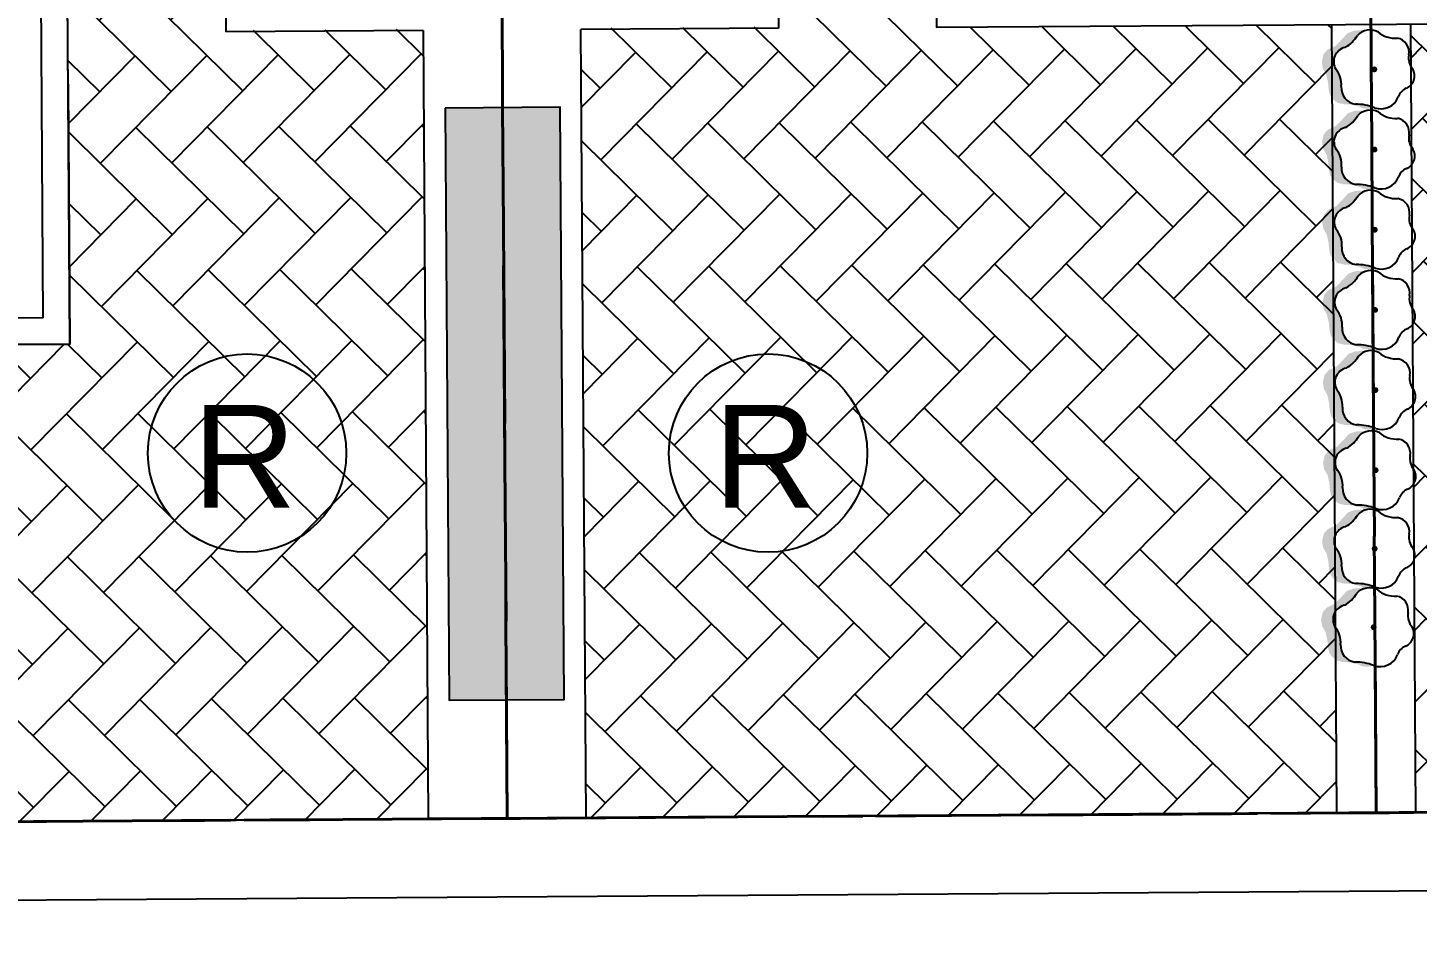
# Model space of a CAD drawing. Header units: feet. Extents: x 919634 to 928945, y 707022 to 708026.
# Drawn here: x 920416.11 to 920451.3, y 707500.27 to 707523.48 of the extents above; entities that cross this region are included whole.
import ezdxf
from ezdxf.enums import TextEntityAlignment as Align

# ---------------------------------------------------------------- set-up
doc = ezdxf.new("R2010")
doc.units = ezdxf.units.FT
doc.header["$LTSCALE"] = 20
doc.header["$MEASUREMENT"] = 0
doc.linetypes.add('Site Plan$0$PHANTOM2', pattern=[1.25, 0.625, -0.125, 0.125, -0.125, 0.125, -0.125])
for name, color, linetype in [('-u-site-xref', 7, 'Continuous'), ('Site Plan$0$-u-site-bldg_interior', 252, 'Continuous'), ('Site Plan$0$SP-LOT PAVERS', 254, 'Continuous'), ('Site Plan$0$SP-PARKING DESIGNATION', 254, 'Continuous'), ('x-RL TH6-LP Block$0$LK-SHRB-035M', 253, 'Continuous'), ('x-RL TH6-LP Block$0$LK-SHRB-TRNK', 253, 'Continuous'), ('x-RL TH6-LP Block$0$LP-PATT-SHAR', 253, 'Continuous'), ('x-RL TH6-LP Block$0$LP-SHAR-BRDR-CONT', 253, 'Continuous'), ('x-RL TH6-LP Block$0$LP-SHRB', 253, 'Continuous')]:
    doc.layers.add(name, color=color, linetype=linetype)
for name, color, linetype, lineweight in [('Site Plan$0$SP-CURB', 3, 'Continuous', 25), ('Site Plan$0$SP-LOT LINES', 252, 'Site Plan$0$PHANTOM2', 40), ('Site Plan$0$SP-SIDEWALK', 2, 'Continuous', 25), ('SP-BUILDING-FOOTPRINT', 1, 'Continuous', 25)]:
    doc.layers.add(name, color=color, linetype=linetype, lineweight=lineweight)
doc.layers.add('x-RL TH6-LP Block$0$LK-SHRB-SHAD', color=253, linetype='Continuous', plot=False)
doc.layers.get('-u-site-xref').off()
doc.styles.add('Site Plan$0$ARIAL', font='arial.ttf')
pattern_1 = [(315.41821785, (4.9999, 0.033), (1.810145137, 0.013212988), [3.84, -1.28]), (45.41821785, (5.9116, -0.8655), (1.810145137, 0.013212988), [3.84, -1.28])]

# ---------------------------------------------------------------- blocks, each defined once
blk = doc.blocks.new('Site Plan')
at = {"layer": 'Site Plan$0$SP-LOT PAVERS'}
h = blk.add_hatch(dxfattribs=at)
h.set_pattern_fill('AR-HBONE', color=256, scale=0.32, angle=-89.5818)
h.set_pattern_definition(pattern_1)
h.paths.add_polyline_path([(920470.124, 707523.734), (920470.254, 707503.734), (920451.255, 707503.61), (920451.125, 707523.57), (920461.125, 707523.636), (920460.992, 707543.885), (920471.659, 707543.955), (920471.687, 707539.622), (920465.021, 707539.578), (920465.124, 707523.701)])
h = blk.add_hatch(dxfattribs=at)
h.set_pattern_fill('AR-HBONE', color=256, scale=0.32, angle=-89.5818)
h.set_pattern_definition(pattern_1)
h.paths.add_polyline_path([(920430.121, 707523.473), (920430.255, 707503.473), (920449.255, 707503.597), (920449.125, 707523.557), (920439.125, 707523.492), (920438.993, 707543.742), (920428.326, 707543.672), (920428.354, 707539.339), (920435.021, 707539.382), (920435.125, 707523.505)])
h = blk.add_hatch(dxfattribs=at)
h.set_pattern_fill('AR-HBONE', color=256, scale=0.32, angle=-89.5818)
h.set_pattern_definition(pattern_1)
h.paths.add_polyline_path([(920417.045, 707535.713), (920417.177, 707515.464), (920407.177, 707515.398), (920407.256, 707503.323), (920426.255, 707503.447), (920426.125, 707523.446), (920421.125, 707523.414), (920421.081, 707530.088), (920427.748, 707530.131), (920427.711, 707535.783)])
at = {"layer": 'Site Plan$0$-u-site-bldg_interior'}
for p, q in [((920416.506, 707516.134, 0), (920416.401, 707532.102, 0)), ((920417.177, 707515.471, 0), (920417.068, 707532.107, 0)), ((920416.506, 707516.134, 0), (920415.506, 707516.127, 0)), ((920417.177, 707515.471, 0), (920415.51, 707515.46, 0))]:
    blk.add_line(p, q, dxfattribs=at)
at = {"layer": 'Site Plan$0$SP-CURB'}
for p, q in [((920476.013, 707503.779), (920246.249, 707502.275)), ((920476.026, 707501.78), (920246.262, 707500.275))]:
    blk.add_line(p, q, dxfattribs=at)
at = {"layer": 'Site Plan$0$SP-LOT LINES', "ltscale": 0.4}
blk.add_line((920516.589, 707504.036, 0), (920383.923, 707503.168, 0), dxfattribs=at)
at = {"layer": 'Site Plan$0$SP-LOT LINES', "ltscale": 0.4, "elevation": 0}
for points in [[(920449.641, 707597.602), (920471.641, 707597.745), (920472.254, 707503.747), (920450.255, 707503.604)], [(920427.642, 707597.458), (920405.642, 707597.314), (920406.256, 707503.316), (920428.255, 707503.46)], [(920449.641, 707597.602), (920427.642, 707597.458), (920428.255, 707503.46), (920450.255, 707503.604)]]:
    blk.add_lwpolyline(points, close=True, dxfattribs=at)
for points in [[(920427.637, 707597.456), (920428.257, 707503.459)], [(920449.637, 707597.6), (920450.257, 707503.603)]]:
    blk.add_lwpolyline(points, dxfattribs=at)
at = {"layer": 'Site Plan$0$SP-PARKING DESIGNATION'}
for centre in [(920421.669, 707512.709), (920434.859, 707512.709)]:
    blk.add_circle(centre, 2.511, dxfattribs=at)
at = {"layer": 'Site Plan$0$SP-SIDEWALK'}
for p, q in [((920435.021, 707539.382, 0), (920435.125, 707523.466, 0)), ((920421.081, 707530.088, 0), (920421.125, 707523.375, 0)), ((920426.125, 707523.407, 0), (920421.125, 707523.375, 0)), ((920426.125, 707523.407, 0), (920426.255, 707503.447, 0)), ((920435.125, 707523.466, 0), (920430.121, 707523.433, 0)), ((920430.256, 707503.473, 0), (920430.121, 707523.433, 0)), ((920449.125, 707523.557, 0), (920449.255, 707503.597, 0)), ((920451.125, 707523.57, 0), (920451.255, 707503.61, 0)), ((920417.134, 707522.054, 0), (920417.177, 707515.471, 0)), ((920470.254, 707503.734, 0), (920451.255, 707503.61, 0)), ((920407.256, 707503.323, 0), (920426.255, 707503.447, 0)), ((920430.256, 707503.473, 0), (920449.255, 707503.597, 0))]:
    blk.add_line(p, q, dxfattribs=at)
at = {"layer": 'Site Plan$0$SP-PARKING DESIGNATION', "style": 'Site Plan$0$ARIAL'}
for p in [(920421.601, 707511.33, 0), (920434.791, 707511.33, 0)]:
    blk.add_text('R', height=2.6, dxfattribs=at).set_placement(p, align=Align.CENTER)
blk = doc.blocks.new('x-RL TH6-LP Block$0$SHRUB-LRG-003')
at = {"layer": 'x-RL TH6-LP Block$0$LK-SHRB-SHAD'}
blk.add_hatch(color=256, dxfattribs=at).paths.add_polyline_path([(0.582, 0.329), (0.547, 0.38), (0.489, 0.43), (0.401, 0.452), (0.321, 0.454), (0.286, 0.459), (0.256, 0.469), (0.249, 0.472), (0.189, 0.487), (0.159, 0.507), (0.119, 0.512), (0.102, 0.514), (0.072, 0.514), (0.007, 0.502), (0.083, 0.473, 0.064865), (0.248, 0.453, -0.006063), (0.253, 0.452), (0.256, 0.452), (0.259, 0.451, -0.129877), (0.359, 0.401), (0.368, 0.395), (0.413, 0.343), (0.418, 0.317, -0.111102), (0.432, 0.222, 0.003609), (0.432, 0.217), (0.442, 0.112, 0.012019), (0.446, 0.097), (0.483, 0.029), (0.497, 0.001, 0.007064), (0.503, -0.006, -0.048801), (0.518, -0.04), (0.525, -0.053), (0.525, -0.065, -0.097938), (0.525, -0.14), (0.525, -0.158), (0.516, -0.172, -0.107658), (0.471, -0.24), (0.458, -0.26), (0.371, -0.292), (0.269, -0.367), (0.214, -0.451), (0.144, -0.501), (0.186, -0.511), (0.259, -0.506), (0.345, -0.476), (0.411, -0.404), (0.5, -0.312), (0.607, -0.262), (0.662, -0.202), (0.685, -0.106), (0.672, -0.018), (0.627, 0.061), (0.605, 0.166), (0.597, 0.263)])
at = {"layer": 'x-RL TH6-LP Block$0$LK-SHRB-035M'}
for centre, radius, start, end in [((-0.084, 0.274), 0.241, 69.6603, 159.1137), ((0.242, 1.096), 0.643, 247.9485, 270.591), ((0.214, 0.237), 0.219, 356.1089, 80.9259), ((-0.344, 0.086), 0.18, 113.509, 209.6004), ((-0.487, 0.427), 0.191, 291.9961, 339.2866), ((0.747, 0.194), 0.316, 175.0254, 219.3558), ((-0.658, -0.144), 0.211, 348.5774, 41.8886), ((0.337, -0.102), 0.192, 283.2701, 30.1865), ((-0.265, -0.22), 0.189, 169.6437, 258.5101), ((0.586, -0.664), 0.429, 119.013, 149.3179), ((-0.277, -0.749), 0.345, 48.5313, 94.3414), ((0.054, -0.29), 0.225, 242.861, 316.3019)]:
    blk.add_arc(centre, radius, start, end, dxfattribs=at)
at = {"layer": 'x-RL TH6-LP Block$0$LK-SHRB-TRNK', "const_width": 0.0375}
blk.add_lwpolyline([(-0.019, 0, 1), (0.019, 0, 1)], format="xyb", close=True, dxfattribs=at)
blk = doc.blocks.new('x-RL TH6-LP Block', base_point=(1241.699, -21.829))
at = {"layer": 'x-RL TH6-LP Block$0$LP-PATT-SHAR'}
h = blk.add_hatch(dxfattribs=at)
h.set_pattern_fill('LAFX-C305-WIGGLENET', color=256, scale=0.45, pattern_type=2)
h.set_pattern_definition([(0.15127, (1333.077, 54.685917), (-4.544674689, 0.002246569), [0.045423, -1449.713102]), (0.16528, (1333.077, 53.785917), (-4.544674691, 0.002242502), [0.045306, -1345.18624]), (0.16643, (1333.077, 55.585917), (-4.544674685, 0.002255156), [0.044993, -1336.097256]), (0.4002, (1333.077, 56.485737), (-4.54467473, 0.00216747), [0.0451, -608.95834]), (1.2611, (1333.077, 57.42988), (-4.54467515, 0.000938), [0.04533, -204.51554]), (2.67865, (1329.70155, 53.8176), (-99.98159194, -4.57199724), [0.22624, -195.40602]), (2.67865, (1329.70123, 55.6176), (-99.9815919, -4.5719972), [0.22624, -195.40602]), (2.7831, (1329.92763, 54.64191), (-95.4389221, -4.52867516), [0.22634, -186.32687]), (2.7831, (1329.92731, 56.44191), (-95.4389221, -4.5286752), [0.22634, -186.32687]), (2.7831, (1329.92754, 52.84239), (-95.43892206, -4.52867516), [0.22634, -186.32687]), (2.82173, (1332.401505, 52.919465), (-186.33066624, -9.1094306), [0.22639, -277.3338]), (2.82173, (1332.401595, 54.71899), (-186.33066624, -9.1094306), [0.22639, -277.3338]), (2.8217, (1332.40128, 56.51899), (-186.33066624, -9.1094306), [0.22639, -277.3338]), (2.8386, (1331.5011, 55.6193), (-4.544675, 0.0018657), [0.2264, -90.78062]), (2.8386, (1331.50141, 53.8193), (-4.544675, 0.0018657), [0.2264, -90.78062]), (2.8406, (1330.82754, 53.74092), (-4.544675, 0.0017098), [0.2264, -90.78064]), (2.8406, (1330.82722, 55.54092), (-4.544675, 0.0017098), [0.2264, -90.78064]), (2.842, (1328.8016, 54.71967), (-4.544675, 0.001598), [0.22637, -90.78066]), (2.842, (1328.80128, 56.51967), (-4.544675, 0.001598), [0.22637, -90.78066]), (2.842, (1328.8015, 52.92013), (-4.544675, 0.001598), [0.22637, -90.78066]), (2.8426, (1331.72754, 52.84123), (-4.544675, 0.0015514), [0.2264, -90.78062]), (2.8426, (1331.72767, 54.64078), (-4.544675, 0.0015514), [0.2264, -90.78062]), (2.8426, (1331.72731, 56.44078), (-4.544675, 0.0015514), [0.2264, -90.78062]), (2.8449, (1329.02758, 53.74105), (-4.544675, 0.00137), [0.22637, -90.78066]), (2.8449, (1329.02726, 55.54105), (-4.544675, 0.00137), [0.22637, -90.78066]), (2.8476, (1330.6015, 54.71953), (-4.544675, 0.0011526), [0.2264, -90.78063]), (2.8476, (1330.6012, 56.51953), (-4.544675, 0.0011526), [0.2264, -90.78063]), (2.8476, (1330.60141, 52.91998), (-4.544675, 0.0011526), [0.2264, -90.78063]), (2.848, (1332.62758, 53.74056), (-4.544675, 0.0011286), [0.22642, -90.78061]), (2.848, (1332.62727, 55.54056), (-4.544675, 0.0011286), [0.22642, -90.78061]), (8.04943, (1329.47754, 53.78592), (-322.65377473, -45.57165474), [0.22624, -357.76551]), (8.04943, (1329.477225, 55.58592), (-322.65377473, -45.57165474), [0.22624, -357.76551]), (8.3627, (1330.15371, 54.65293), (-31.8129195, -4.542934), [0.22634, -155.95423]), (8.3627, (1330.15362, 52.85338), (-31.8129195, -4.542934), [0.22634, -155.95423]), (8.3627, (1330.1534, 56.45293), (-31.8129195, -4.542934), [0.22634, -155.95423]), (8.47866, (1332.17758, 52.88609), (-122.7036183, -18.1947684), [0.22639, -215.72898]), (8.47866, (1332.17767, 54.6856), (-122.7036183, -18.1947684), [0.22639, -215.72898]), (8.4787, (1332.17736, 56.4856), (-122.7036183, -18.1947684), [0.22639, -215.72898]), (8.5294, (1331.27754, 53.78574), (-31.812779, -4.5439182), [0.2264, -91.68379]), (8.5294, (1331.27722, 55.58574), (-31.812779, -4.5439182), [0.2264, -91.68379]), (8.5353, (1331.05362, 53.75212), (-31.812311, -4.5471928), [0.2264, -91.6838]), (8.5353, (1331.0533, 55.55212), (-31.812311, -4.5471928), [0.2264, -91.6838]), (8.5395, (1328.57764, 52.8865), (-31.811976, -4.5495368), [0.22635, -91.68383]), (8.5395, (1328.57774, 54.68623), (-31.811976, -4.5495368), [0.22635, -91.68383]), (8.5395, (1328.57742, 56.48623), (-31.811976, -4.5495368), [0.22635, -91.68383]), (8.5413, (1331.9538, 54.65199), (-31.8118354, -4.5505196), [0.2264, -91.68379]), (8.5413, (1331.9537, 52.85246), (-31.8118354, -4.5505196), [0.2264, -91.68379]), (8.5413, (1331.95348, 56.45199), (-31.8118354, -4.5505196), [0.2264, -91.68379]), (8.5481, (1329.25366, 53.7523), (-31.81129, -4.5543307), [0.22637, -91.68382]), (8.5481, (1329.25335, 55.5523), (-31.81129, -4.5543307), [0.22637, -91.68382]), (8.5564, (1330.37731, 56.48583), (-31.8106363, -4.558894), [0.2264, -91.6838]), (8.5564, (1330.37754, 52.8863), (-31.8106363, -4.558894), [0.2264, -91.6838]), (8.5564, (1330.37763, 54.68583), (-31.8106363, -4.558894), [0.2264, -91.6838]), (8.5573, (1332.85375, 53.7518), (-31.8105644, -4.559396), [0.22642, -91.68378]), (8.5573, (1332.85344, 55.5518), (-31.8105644, -4.559396), [0.22642, -91.68378]), (81.43896, (1333.077, 52.88551), (13.5970554, 90.891218), [0.22651, -243.34928]), (81.43896, (1329.477, 52.88551), (13.5970554, 90.891218), [0.22651, -243.34928]), (81.43896, (1331.277, 52.88551), (13.5970554, 90.891218), [0.22651, -243.34928]), (81.4478, (1332.177, 55.58583), (4.5561628, 31.8083446), [0.22636, -91.67627]), (81.4478, (1330.377, 55.58583), (4.5561628, 31.8083446), [0.22636, -91.67627]), (81.469, (1331.277, 54.68592), (4.5444463, 31.8100206), [0.2264, -91.67624]), (81.469, (1329.477, 54.68592), (4.5444463, 31.8100206), [0.2264, -91.67624]), (81.469, (1333.077, 54.68592), (4.5444463, 31.8100206), [0.2264, -91.67624]), (81.5066, (1332.14356, 57.16164), (18.22490276, 122.68881336), [0.22634, -215.71125]), (81.5066, (1330.34356, 57.16164), (18.22490276, 122.68881336), [0.22634, -215.71125]), (81.5253, (1332.14365, 55.36191), (18.1848564, 122.6947554), [0.22637, -215.71121]), (81.5253, (1330.34365, 55.36191), (18.1848564, 122.6947554), [0.22637, -215.71121]), (81.5527, (1332.14374, 53.56186), (4.5555522, 31.808432), [0.22644, -123.8086]), (81.5527, (1330.34374, 53.56186), (4.5555522, 31.808432), [0.22644, -123.8086]), (81.5998, (1332.177, 53.78583), (4.5294078, 31.8121654), [0.22635, -123.8087]), (81.5998, (1330.377, 53.78583), (4.5294078, 31.8121654), [0.22635, -123.8087]), (81.82755, (1329.444825, 54.461952), (4.53006705, 31.812071525), [0.226278, -541.536423]), (81.82755, (1333.044825, 54.461952), (4.53006705, 31.812071525), [0.226278, -541.536423]), (81.82755, (1331.244825, 54.461952), (4.53006705, 31.812071525), [0.226278, -541.536423]), (81.8507, (1333.0449, 56.2618), (0.00147, 4.544284), [0.2262, -31.9068]), (81.8507, (1331.2449, 56.2618), (0.00147, 4.544284), [0.2262, -31.9068]), (81.8507, (1329.4449, 56.2618), (0.00147, 4.544284), [0.2262, -31.9068]), (81.9351, (1331.277, 56.48574), (50.1678331, 354.4292261), [0.22619, -389.86889]), (81.9351, (1329.477, 56.48574), (50.1678331, 354.4292261), [0.22619, -389.86889]), (81.9351, (1333.077, 56.48574), (50.1678331, 354.4292261), [0.22619, -389.86889]), (87.1463, (1333.11061, 53.1095), (-0.0007114, 4.544284), [0.2265, -90.77273]), (87.1463, (1329.5107, 53.1095), (-0.0007114, 4.544284), [0.2265, -90.77273]), (87.1463, (1331.3107, 53.1095), (-0.0007114, 4.544284), [0.2265, -90.77273]), (87.1493, (1330.41066, 55.80966), (-0.0009457, 4.544284), [0.22636, -90.77288]), (87.1493, (1332.21066, 55.80966), (-0.0009457, 4.544284), [0.22636, -90.77288]), (87.1563, (1333.11061, 54.90984), (-0.0015037, 4.5442837), [0.2264, -90.77284]), (87.1563, (1331.31057, 54.90984), (-0.0015037, 4.5442837), [0.2264, -90.77284]), (87.1563, (1329.51057, 54.90984), (-0.0015037, 4.5442837), [0.2264, -90.77284]), (87.16885, (1332.132405, 56.9356), (9.13925797, 186.3132019), [0.22634, -277.31007]), (87.16885, (1330.332405, 56.9356), (9.13925797, 186.3132019), [0.22634, -277.31007]), (87.1751, (1332.132495, 55.13583), (9.11898718, 186.31419513), [0.22637, -277.31004]), (87.1751, (1330.332495, 55.13583), (9.11898718, 186.31419513), [0.22637, -277.31004]), (87.18424, (1332.13263, 53.33569), (4.5826769, 95.4281463), [0.22644, -186.31078]), (87.18424, (1330.33263, 53.33569), (4.5826769, 95.4281463), [0.22644, -186.31078]), (87.1999, (1332.21007, 54.00975), (4.55653304, 95.4293982), [0.22635, -186.31087]), (87.1999, (1330.41007, 54.00975), (4.55653304, 95.4293982), [0.22635, -186.31087]), (87.2758, (1331.23407, 54.23592), (-0.00019, 4.544284), [0.22628, -95.31184]), (87.2758, (1329.43407, 54.23592), (-0.00019, 4.544284), [0.22628, -95.31184]), (87.2758, (1333.03407, 54.23592), (-0.00019, 4.544284), [0.22628, -95.31184]), (87.2836, (1331.2342, 56.03583), (-0.000801, 4.544284), [0.22621, -95.3119]), (87.2836, (1329.4342, 56.03583), (-0.000801, 4.544284), [0.22621, -95.3119]), (87.2836, (1333.0342, 56.03583), (-0.000801, 4.544284), [0.22621, -95.3119]), (87.3117, (1331.30872, 56.70966), (4.588425, 99.9722492), [0.22619, -195.38931]), (87.3117, (1329.50872, 56.70966), (4.588425, 99.9722492), [0.22619, -195.38931]), (87.3117, (1333.10881, 56.70966), (4.588425, 99.9722492), [0.22619, -195.38931]), (89.2177, (1332.177, 57.38533), (-0.0019605, 4.54428356), [0.04488, -322.63129]), (89.30195, (1331.277, 57.38533), (-0.00216026, 4.54428347), [0.04498, -358.98222]), (89.3052, (1329.477, 57.38533), (-0.00169872, 4.54428367), [0.045193, -363.52593]), (89.3071, (1330.377, 57.38533), (-0.0018484, 4.5442836), [0.04509, -363.526033]), (90.10604, (1333.07709, 57.385332), (-0.002258295, -4.544283422), [0.044299, -1935.826012]), (92.6883, (1333.11916, 56.9356), (4.588425, -99.9722492), [0.22619, -195.38931]), (92.6883, (1331.31934, 56.9356), (4.588425, -99.9722492), [0.22619, -195.38931]), (92.6883, (1329.51934, 56.9356), (4.588425, -99.9722492), [0.22619, -195.38931]), (92.7164, (1333.04491, 55.80988), (-0.000801, -4.544284), [0.22621, -95.3119]), (92.7164, (1329.44491, 55.80988), (-0.000801, -4.544284), [0.22621, -95.3119]), (92.7164, (1331.24491, 55.80988), (-0.000801, -4.544284), [0.22621, -95.3119]), (92.7242, (1333.04482, 54.00993), (-0.00019, -4.544284), [0.22628, -95.31184]), (92.7242, (1331.24482, 54.00993), (-0.00019, -4.544284), [0.22628, -95.31184]), (92.7242, (1329.44482, 54.00993), (-0.00019, -4.544284), [0.22628, -95.31184]), (92.8001, (1332.2211, 54.23583), (4.55653304, -95.4293982), [0.22635, -186.31087]), (92.8001, (1330.4211, 54.23583), (4.55653304, -95.4293982), [0.22635, -186.31087]), (92.81576, (1332.14374, 53.1095), (4.5826769, -95.4281463), [0.22644, -186.31078]), (92.81576, (1330.34374, 53.1095), (4.5826769, -95.4281463), [0.22644, -186.31078]), (92.8249, (1332.143655, 54.90975), (9.11898718, -186.31419513), [0.22637, -277.31004]), (92.8249, (1330.343655, 54.90975), (9.11898718, -186.31419513), [0.22637, -277.31004]), (92.83115, (1332.143565, 56.70952), (9.13925797, -186.3132019), [0.22634, -277.31007]), (92.83115, (1330.343565, 56.70952), (9.13925797, -186.3132019), [0.22634, -277.31007]), (92.8437, (1331.32182, 55.13592), (-0.0015037, -4.5442837), [0.2264, -90.77284]), (92.8437, (1329.52182, 55.13592), (-0.0015037, -4.5442837), [0.2264, -90.77284]), (92.8437, (1333.12186, 55.13592), (-0.0015037, -4.5442837), [0.2264, -90.77284]), (92.8507, (1332.2219, 56.03574), (-0.0009457, -4.544284), [0.22636, -90.77288]), (92.8507, (1330.4219, 56.03574), (-0.0009457, -4.544284), [0.22636, -90.77288]), (92.8537, (1331.322, 53.33574), (-0.0007114, -4.544284), [0.2265, -90.77273]), (92.8537, (1329.522, 53.33574), (-0.0007114, -4.544284), [0.2265, -90.77273]), (92.8537, (1333.12186, 53.33574), (-0.0007114, -4.544284), [0.2265, -90.77273]), (98.0649, (1333.108815, 57.16155), (50.1678331, -354.4292261), [0.22619, -389.86889]), (98.0649, (1331.308725, 57.16155), (50.1678331, -354.4292261), [0.22619, -389.86889]), (98.0649, (1329.508725, 57.16155), (50.1678331, -354.4292261), [0.22619, -389.86889]), (98.1493, (1329.477, 55.5859), (0.00147, -4.544284), [0.2262, -31.9068]), (98.1493, (1333.077, 55.5859), (0.00147, -4.544284), [0.2262, -31.9068]), (98.1493, (1331.277, 55.5859), (0.00147, -4.544284), [0.2262, -31.9068]), (98.17245, (1333.077, 53.785917), (4.53006705, -31.812071525), [0.226278, -541.536423]), (98.17245, (1331.277, 53.785917), (4.53006705, -31.812071525), [0.226278, -541.536423]), (98.17245, (1329.477, 53.785917), (4.53006705, -31.812071525), [0.226278, -541.536423]), (98.4002, (1332.21007, 54.4619), (4.5294078, -31.8121654), [0.22635, -123.8087]), (98.4002, (1330.41007, 54.4619), (4.5294078, -31.8121654), [0.22635, -123.8087]), (98.4473, (1332.177, 52.88551), (4.5555522, -31.808432), [0.22644, -123.8086]), (98.4473, (1330.377, 52.88551), (4.5555522, -31.808432), [0.22644, -123.8086]), (98.47474, (1332.177, 54.68583), (18.1848564, -122.6947554), [0.22637, -215.71121]), (98.47474, (1330.377, 54.68583), (18.1848564, -122.6947554), [0.22637, -215.71121]), (98.4934, (1330.377, 56.48569), (18.22490276, -122.68881336), [0.22634, -215.71125]), (98.4934, (1332.177, 56.48569), (18.22490276, -122.68881336), [0.22634, -215.71125]), (98.531, (1331.31057, 55.36204), (4.5444463, -31.8100206), [0.2264, -91.67624]), (98.531, (1329.51057, 55.36204), (4.5444463, -31.8100206), [0.2264, -91.67624]), (98.531, (1333.11061, 55.36204), (4.5444463, -31.8100206), [0.2264, -91.67624]), (98.5522, (1330.41066, 56.26182), (4.5561628, -31.8083446), [0.22636, -91.67627]), (98.5522, (1332.21066, 56.26182), (4.5561628, -31.8083446), [0.22636, -91.67627]), (98.56104, (1331.310705, 53.56195), (13.5970554, -90.891218), [0.22651, -243.34928]), (98.56104, (1329.510705, 53.56195), (13.5970554, -90.891218), [0.22651, -243.34928]), (98.56104, (1333.110615, 53.56195), (13.5970554, -90.891218), [0.22651, -243.34928]), (171.4293, (1332.401145, 55.5519), (-90.896397, 13.61355544), [0.22642, -243.369404]), (171.4293, (1332.40146, 53.7519), (-90.896397, 13.61355544), [0.22642, -243.369404]), (171.4302, (1331.277315, 56.48574), (-90.89661187, 13.6121208), [0.2264, -243.36942]), (171.4302, (1331.27754, 52.88619), (-90.89661187, 13.6121208), [0.226404, -243.36942]), (171.4302, (1331.27763, 54.68574), (-90.89661187, 13.6121208), [0.226404, -243.36942]), (171.4384, (1328.80117, 55.55235), (-90.8985636, 13.59908163), [0.22637, -243.36945]), (171.4384, (1328.80148, 53.75235), (-90.8985636, 13.59908163), [0.22637, -243.36945]), (171.4453, (1331.5012, 56.45203), (-31.8107647, 4.557998), [0.2264, -91.68379]), (171.4453, (1331.5015, 54.65203), (-31.8107647, 4.5579982), [0.2264, -91.68379]), (171.4453, (1331.50141, 52.85251), (-31.8107647, 4.5579982), [0.2264, -91.68379]), (171.447, (1329.47763, 54.68592), (-31.8109055, 4.5570154), [0.22637, -91.68383]), (171.447, (1329.47754, 52.8864), (-31.8109055, 4.5570154), [0.22637, -91.68383]), (171.447, (1329.47731, 56.48592), (-31.8109055, 4.5570154), [0.22637, -91.68383]), (171.4512, (1330.6011, 55.55217), (-31.811241, 4.5546715), [0.2264, -91.6838]), (171.4512, (1330.60141, 53.75217), (-31.8112412, 4.5546715), [0.2264, -91.6838]), (171.4571, (1332.17727, 55.5856), (-31.81171, 4.551397), [0.2264, -91.68379]), (171.4571, (1332.17758, 53.7856), (-31.8117098, 4.551397), [0.2264, -91.68379]), (171.5079, (1333.07731, 56.48551), (-122.6993375, 18.2236145), [0.22639, -215.72898]), (171.5079, (1333.07776, 54.68551), (-122.6993375, 18.2236145), [0.22639, -215.72898]), (171.5079, (1333.07776, 52.88598), (-122.6993375, 18.2236145), [0.22639, -215.72898]), (171.6238, (1329.70123, 56.45298), (-31.8118506, 4.5504129), [0.22634, -155.95423]), (171.6238, (1329.70155, 54.65298), (-31.8118506, 4.5504129), [0.22634, -155.95423]), (171.6238, (1329.70146, 52.85343), (-31.8118506, 4.5504129), [0.22634, -155.95423]), (171.9371, (1330.37754, 53.78583), (-354.4603112, 50.15955456), [0.22624, -389.90111]), (171.9371, (1330.377225, 55.58583), (-354.4603112, 50.15955456), [0.22624, -389.90111]), (177.1386, (1332.62727, 55.54056), (-4.5446752, -6.02e-05), [0.22642, -90.78061]), (177.1386, (1332.62758, 53.74056), (-4.5446752, -6.02e-05), [0.22642, -90.78061]), (177.1389, (1331.05375, 54.71944), (-4.5446752, -8.4e-05), [0.2264, -90.78063]), (177.1389, (1331.05366, 52.91993), (-4.5446752, -8.4e-05), [0.2264, -90.78063]), (177.139, (1331.05344, 56.51944), (-4.5446752, -8.4e-05), [0.2264, -90.78063]), (177.1416, (1329.02758, 53.74105), (-4.5446752, -0.0003014), [0.22637, -90.78066]), (177.1416, (1329.02726, 55.54105), (-4.5446752, -0.0003014), [0.22637, -90.78066]), (177.144, (1331.72754, 52.84123), (-4.5446752, -0.000483), [0.2264, -90.78062]), (177.144, (1331.72731, 56.44078), (-4.5446752, -0.000483), [0.2264, -90.78062]), (177.144, (1331.72767, 54.64078), (-4.5446752, -0.000483), [0.2264, -90.78062]), (177.1445, (1329.25344, 56.51962), (-4.5446752, -0.0005297), [0.22637, -90.78066]), (177.1445, (1329.2538, 54.71962), (-4.5446752, -0.0005297), [0.22637, -90.78066]), (177.1445, (1329.25366, 52.92007), (-4.5446752, -0.0005297), [0.22637, -90.78066]), (177.146, (1330.82722, 55.54092), (-4.5446752, -0.0006414), [0.2264, -90.78064]), (177.146, (1330.82754, 53.74092), (-4.5446752, -0.0006414), [0.2264, -90.78064]), (177.1479, (1331.95335, 55.61926), (-4.544675, -0.0007973), [0.2264, -90.78062]), (177.1479, (1331.95366, 53.81926), (-4.5446752, -0.0007973), [0.2264, -90.78062]), (177.1648, (1332.85375, 52.91942), (-4.5446747, -0.0021384), [0.2264, -90.78064]), (177.1648, (1332.85353, 56.51895), (-4.5446747, -0.0021384), [0.2264, -90.78064]), (177.1648, (1332.85384, 54.71895), (-4.5446747, -0.0021384), [0.2264, -90.78064]), (177.2034, (1329.92731, 56.44191), (-95.4378548, 4.5511119), [0.22634, -186.32687]), (177.2034, (1329.92763, 54.64191), (-95.4378548, 4.5511119), [0.22634, -186.32687]), (177.2034, (1329.92754, 52.84239), (-95.4378548, 4.5511119), [0.22634, -186.32687]), (177.3079, (1330.153215, 55.61755), (-195.41967254, 9.1178269), [0.22624, -290.95229]), (177.3079, (1330.15353, 53.81755), (-195.41967254, 9.1178269), [0.22624, -290.95229])])
h.paths.add_polyline_path([(1331.488, 54.17), (1331.488, 69.167), (1328.577, 69.167), (1328.577, 54.171)])
at = {"layer": 'x-RL TH6-LP Block$0$LP-SHAR-BRDR-CONT'}
blk.add_lwpolyline([(1331.488, 54.17), (1331.488, 69.167), (1328.577, 69.167), (1328.577, 54.171)], close=True, dxfattribs=at)
at = {"layer": 'x-RL TH6-LP Block$0$LP-SHRB', "xscale": 1.941173180313067, "yscale": 1.941173180313067}
for p, zscale in [((1308.065, 67.471), 1.941173180313067), ((1308.026, 65.483), 1.941173180313067), ((1307.988, 63.496), 2.426466475391333), ((1307.981, 61.466), 2.426466475391333), ((1307.975, 59.436), 2.426466475391333), ((1307.968, 57.406), 2.426466475391333), ((1307.962, 55.376), 2.426466475391333), ((1307.955, 53.346), 2.426466475391333)]:
    blk.add_blockref('x-RL TH6-LP Block$0$SHRUB-LRG-003', p, dxfattribs=dict(at, zscale=zscale))

msp = doc.modelspace()

# ---------------------------------------------------------------- block references
at = {"layer": '-u-site-xref'}
msp.add_blockref('Site Plan', (0, 0), dxfattribs=at)

# ---------------------------------------------------------------- next in the draw order: linework, layer by layer
at = {"layer": 'SP-BUILDING-FOOTPRINT', "elevation": 0}
msp.add_lwpolyline([(920405.844, 707515.397), (920417.177, 707515.471), (920417.045, 707535.721), (920428.378, 707535.795), (920428.326, 707543.672), (920438.993, 707543.742), (920439.125, 707523.492), (920461.124, 707523.636), (920460.992, 707543.885), (920471.659, 707543.955), (920471.71, 707536.07), (920483.043, 707536.152), (920483.175, 707515.902), (920494.509, 707515.976), (920494.438, 707526.809), (920505.104, 707526.879), (920504.972, 707547.128), (920516.305, 707547.202), (920516.095, 707579.368)], dxfattribs=at)

# ---------------------------------------------------------------- next in the draw order: block references
at = {"layer": '-u-site-xref', "rotation": 180.3750210479411}
msp.add_blockref('x-RL TH6-LP Block', (920515.973, 707598.033, 0), dxfattribs=at)

doc.saveas('drawing.dxf')
